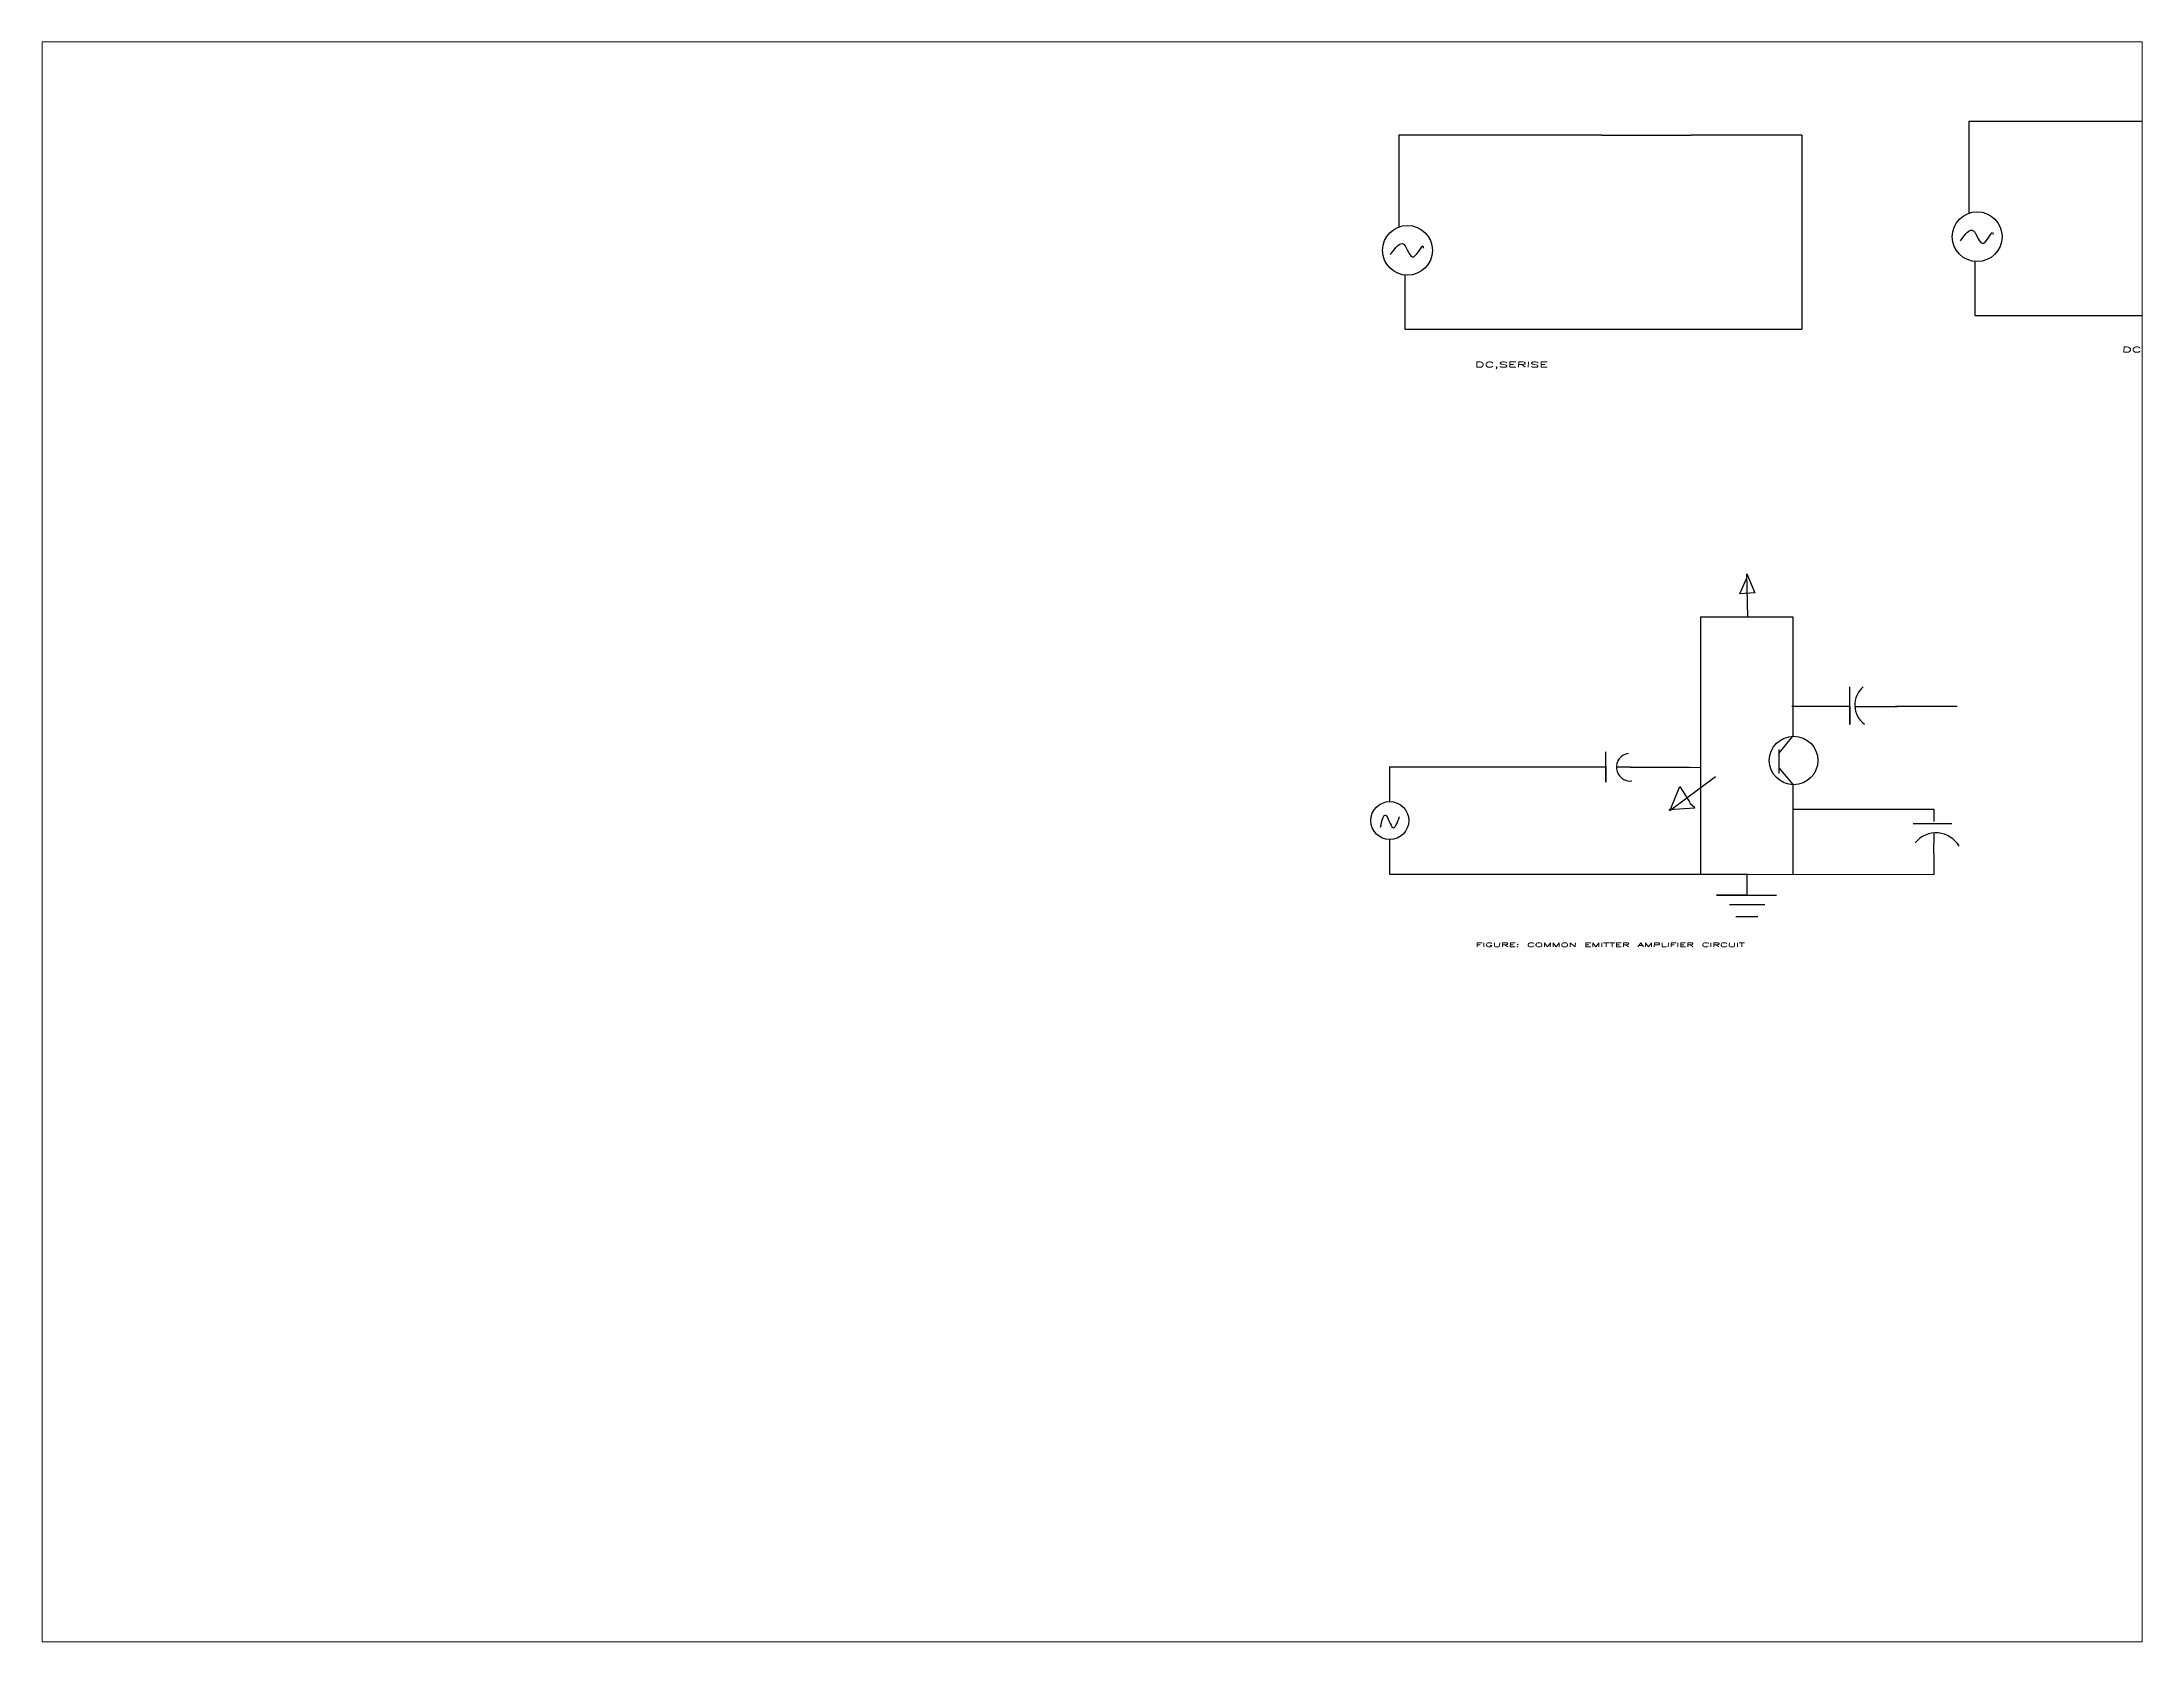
# Paper-space layout 'Layout1' of a CAD drawing. Header units: inches. Extents: x 1.05 to 9.45, y 0.8 to 7.2.
# The model-space entities are those that its viewports show. They can reach past a viewport. Long polylines and large blocks are cut down to what shows.
import ezdxf

# ---------------------------------------------------------------- set-up
doc = ezdxf.new("R2010")
doc.units = ezdxf.units.IN
doc.header["$MEASUREMENT"] = 0
doc.styles.get("Standard").update_dxf_attribs({"font": 'txt.shx', "width": 2, "oblique": 1})
doc.linetypes.add('ZIGZAG', pattern='A,0.0001,-0.2,[131,ltypeshp.shx,S=0.2,R=0,X=-0.2,Y=0],-0.4,[131,ltypeshp.shx,S=0.2,R=180,X=0.2,Y=0],-0.2', length=0.8001)

msp = doc.modelspace()

# ---------------------------------------------------------------- linework, layer by layer
for p, q in [((16.95, 112), (-1.95, 112)), ((-1.95, 112), (-1.95, 103.44)), ((22.42, 112), (25.28, 112)), ((35.58, 112), (25.28, 112)), ((35.58, 112), (35.58, 105.74)), ((70.04, 113.26), (51.14, 113.26)), ((51.14, 113.26), (51.14, 104.71)), ((35.58, 100.28), (35.58, 93.92)), ((51.73, 95.18), (51.73, 100.21)), ((-1.36, 93.92), (-1.36, 98.95)), ((-1.36, 93.92), (35.58, 93.92)), ((51.73, 95.18), (88.67, 95.18)), ((29.8, 69.26), (30.45, 70.75)), ((30.55, 67.12), (30.45, 71.12)), ((30.45, 71.12), (31.2, 69.35)), ((31.2, 69.35), (29.8, 69.26)), ((26.16, 67.11), (34.76, 67.11)), ((26.16, 67.11), (26.16, 63.88)), ((34.76, 67.11), (34.76, 64.59)), ((26.16, 60.13), (26.16, 52.69)), ((34.65, 58.78), (40.05, 58.78)), ((34.76, 60.32), (34.76, 55.99)), ((40.05, 57.07), (40.05, 60.6)), ((40.05, 58.78), (40.05, 57.07)), ((40.51, 58.76), (44.51, 58.76)), ((44.31, 58.78), (50.05, 58.78)), ((33.45, 54.39), (34.75, 56)), ((-2.83, 53.13), (-2.83, 49.89)), ((-2.83, 53.13), (5.28, 53.13)), ((13.87, 53.13), (17.32, 53.13)), ((17.32, 51.71), (17.32, 54.53)), ((17.32, 53.13), (17.32, 51.71)), ((19.61, 53.1), (18.33, 53.1)), ((19.6, 53.1), (25.11, 53.1)), ((25.06, 53.11), (26.16, 53.09)), ((33.45, 54.74), (33.45, 52.51)), ((33.46, 53.05), (34.77, 51.46)), ((27.56, 52.22), (23.28, 49.05)), ((23.28, 49.05), (24.21, 51.29)), ((24.21, 51.29), (25.14, 49.8)), ((34.76, 51.46), (34.76, 48.04)), ((23.19, 49.15), (25.61, 49.33)), ((25.61, 49.33), (25.14, 49.71)), ((26.16, 49.98), (26.16, 48.29)), ((34.82, 49.2), (47.88, 49.2)), ((47.88, 49.2), (47.88, 48.03)), ((45.96, 47.87), (49.58, 47.87)), ((47.89, 45.06), (47.93, 46.96)), ((-2.83, 46.36), (-2.83, 43.13)), ((34.76, 45.06), (34.76, 43.06)), ((47.88, 45.06), (47.88, 43.12)), ((-2.83, 43.13), (30.6, 43.13)), ((26.16, 44.8), (26.16, 43.12)), ((26.16, 43.12), (26.16, 43.13)), ((30.46, 43.14), (30.46, 41.19)), ((30.6, 43.13), (47.88, 43.12)), ((30.46, 41.19), (27.63, 41.19)), ((27.63, 41.19), (33.22, 41.19)), ((28.84, 40.31), (32.14, 40.31)), ((29.43, 39.18), (31.48, 39.18))]:
    msp.add_line(p, q)
at = {"linetype": 'ZIGZAG'}
for p, q in [((16.95, 112), (22.42, 112)), ((35.58, 105.74), (35.58, 100.28)), ((34.76, 64.59), (34.76, 60.32)), ((26.16, 63.88), (26.16, 60.13)), ((5.28, 53.13), (13.87, 53.13)), ((26.16, 52.69), (26.16, 49.98)), ((26.16, 48.29), (26.16, 44.8)), ((34.76, 48.04), (34.76, 45.06))]:
    msp.add_line(p, q, dxfattribs=at)
for centre, radius in [((51.93, 102.53), 2.32), ((-1.15, 101.26), 2.32), ((34.82, 53.73), 2.26), ((-2.8, 48.13), 1.77)]:
    msp.add_circle(centre, radius)
for centre, radius, start, end in [((42.78, 58.89), 2.25, 130.7765, 232.8234), ((19.6, 53.1), 1.29, 96.9814, 276.9814), ((48.09, 44.48), 2.5, 30.3406, 140.6809)]:
    msp.add_arc(centre, radius, start, end)
for points in [[(-2.73, 100.88), (-1.5, 101.82), (-0.56, 100.67), (0.31, 101.61), (0.31, 101.46)], [(50.36, 102.15), (51.59, 103.09), (52.53, 101.93), (53.4, 102.87), (53.4, 102.73)], [(-3.68, 47.51), (-3.18, 48.64), (-2.51, 47.47), (-1.89, 48.51)]]:
    msp.add_spline(points, degree=3)

# ---------------------------------------------------------------- texts
at = {"attachment_point": 1}
for s, insert, char_height, width in [('DC,PARALLEL', (65.43, 92.26), 0.5, 20.7249), ('DC,SERISE', (5.13, 90.86), 0.5, 18.4502), ('FIGURE: COMMON EMITTER AMPLIFIER CIRCUIT', (5.2, 36.75), 0.4, 31.0755)]:
    msp.add_mtext(s, dxfattribs=dict(at, insert=insert, char_height=char_height, width=width))

psp = doc.layouts.get("Layout1")

# ---------------------------------------------------------------- viewports
at = {"layer": '0'}
psp.add_viewport(center=(5.25, 4), size=(8.4, 6.4), view_center_point=(-30.5484, 46.1331), view_height=149.077326, dxfattribs=at)

doc.saveas('drawing.dxf')
